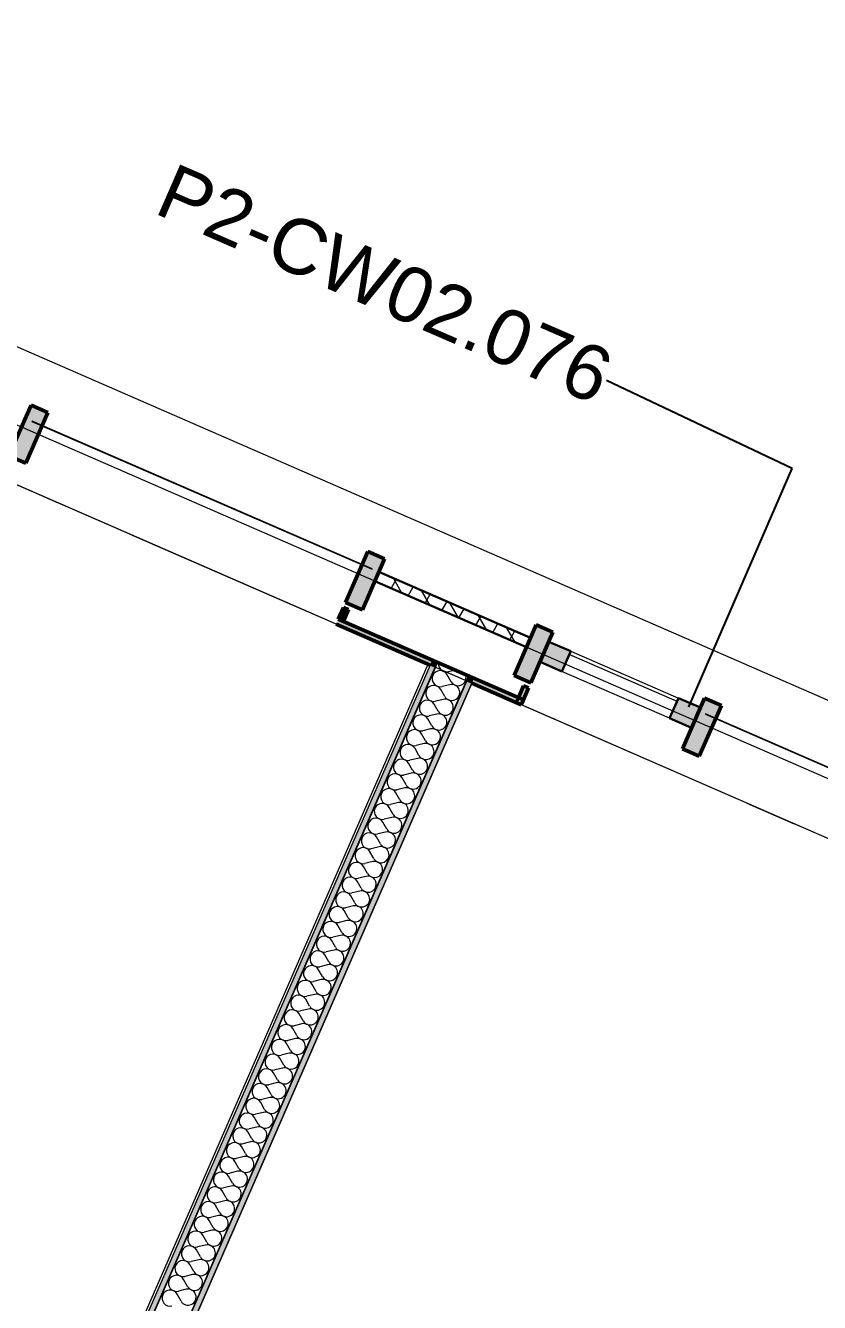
# Model space of a CAD drawing. Header units: millimetres. Extents: x -50172 to 90294, y -80883 to 956680.
# Drawn here: x 5142 to 7304, y -26514 to -23037 of the extents above; entities that cross this region are included whole.
import ezdxf
from ezdxf.enums import TextEntityAlignment as Align

# ---------------------------------------------------------------- set-up
doc = ezdxf.new("R2010")
doc.units = ezdxf.units.MM
doc.header["$MEASUREMENT"] = 0
doc.linetypes.add('Double Dashed', pattern=[1093.611073, 529.166651, -211.666656, 141.111112, -211.666656])
for name, color, linetype, lineweight, true_color in [('A-25-M_Curtain_Wall_Pen_No__46', 7, 'Continuous', 35, 0x444444), ('A-25-M_Wall_Int_Pen_No__107', 7, 'Continuous', 15, 0xa6a6a6), ('A-25-M_Wall_Int_Pen_No__27', 7, 'Continuous', 50, 0x2a2a2a), ('New_A-15-MG_Structural_Grid_Phase_2_Pen_No__222', 7, 'Continuous', 13, 0x65af33), ('New_A-20-M_Roof_Accessory_Pen_No__81', 7, 'Continuous', 20, 0x6a6a6a), ('New_A-25-M_Curtain_Wall_Pen_No__144', 7, 'Continuous', 0, 0xc8c8c8), ('New_A-25-M_Curtain_Wall_Pen_No__165', 7, 'Continuous', 0, 0x006060), ('New_A-25-M_Curtain_Wall_Pen_No__27', 7, 'Continuous', 50, 0x2a2a2a), ('New_A-25-M_Curtain_Wall_Pen_No__43', 7, 'Continuous', 30, 0x444444), ('New_A-25-M_Wall_Int_Pen_No__107', 7, 'Continuous', 15, 0xa6a6a6), ('New_A-35-M_FFE-Zone_Pen_No__74', 7, 'Continuous', 20, 0x606060), ('New_ArchiCAD Windows_Pen_No__103', 7, 'Continuous', 15, 0xa6a6a6), ('New_ArchiCAD Windows_Pen_No__23', 7, 'Continuous', 30, 0x2a2a2a), ('New_ArchiCAD Windows_Pen_No__63', 7, 'Continuous', 20, 0x606060)]:
    doc.layers.add(name, color=color, linetype=linetype, lineweight=lineweight, true_color=true_color)
for name, color, linetype, lineweight in [('A-25-M_Curtain_Wall_Pen_No__85', 8, 'Continuous', 20), ('New_A-20-M_Floor_Slab_Pen_No__89', 8, 'Continuous', 20), ('New_A-20-M_Roof_Accessory_Pen_No__1', 7, 'Continuous', 13), ('New_A-20-M_Roof_Pen_No__93', 8, 'Continuous', 13), ('New_A-25-M_Curtain_Wall_Pen_No__1', 7, 'Continuous', 13), ('New_A-25-M_Wall_Int_Pen_No__1', 7, 'Continuous', 13), ('New_ArchiCAD Doors_Pen_No__87', 8, 'Continuous', 20), ('New_ArchiCAD Windows_Pen_No__83', 8, 'Continuous', 20), ('New_ArchiCAD Zone Stamps_Pen_No__9', 7, 'Continuous', 13)]:
    doc.layers.add(name, color=color, linetype=linetype, lineweight=lineweight)
for name, color, linetype in [('A-25-M_Wall_Int', 7, 'Continuous'), ('New_A-15-MG_Structural_Grid_Phase_2', 7, 'Continuous'), ('New_A-20-M_Floor_Slab', 7, 'Continuous'), ('New_A-20-M_Roof', 7, 'Continuous'), ('New_A-20-M_Roof_Accessory', 7, 'Continuous'), ('New_A-25-M_Curtain_Wall', 7, 'Continuous'), ('New_A-25-M_Wall_Ext', 7, 'Continuous'), ('New_A-25-M_Wall_Int', 7, 'Continuous'), ('New_A-35-M_FFE-Zone', 7, 'Continuous'), ('New_ArchiCAD Doors', 7, 'Continuous')]:
    doc.layers.add(name, color=color, linetype=linetype)
doc.styles.add('GENERATED_STYLE_2', font='')
doc.styles.add('GENERATED_STYLE_3', font='')
doc.styles.add('GENERATED_STYLE_4', font='')
doc.styles.get('GENERATED_STYLE_2').set_extended_font_data('Arial', bold=True)
doc.styles.get('GENERATED_STYLE_3').set_extended_font_data('Arial')
doc.styles.get('GENERATED_STYLE_4').set_extended_font_data('Swis721 BT')
doc.dimstyles.new('GENERATED_STYLE__3', dxfattribs={"dimtxt": 0.18, "dimasz": 273.6, "dimexe": 0.18, "dimexo": 0.0625, "dimgap": 0.09, "dimtad": 0, "dimtih": 1, "dimtoh": 1, "dimdec": 4, "dimzin": 0, "dimdsep": 46, "dimcen": 0.09, "dimadec": 0, "dimazin": 0, "dimtfac": 1, "dimtdec": 4, "dimtmove": 0, "dimatfit": 3, "dimldrblk": 'ARROWHEAD_5', "dimfxl": 1, "dimtolj": 1, "dimtzin": 0, "dimarcsym": 0})

# ---------------------------------------------------------------- blocks, each defined once
blk = doc.blocks.new('Research Area_ member of academic staff_INB 2306_16_1', base_point=(5896.8, -30607.2))
at = {"layer": 'New_A-35-M_FFE-Zone_Pen_No__74', "linetype": 'Continuous'}
for p, q in [((6357.4, -24827.6), (2081.4, -34633.8)), ((10189.3, -26498.4), (6357.4, -24827.6))]:
    blk.add_line(p, q, dxfattribs=at)
at = {"layer": 'New_ArchiCAD Zone Stamps_Pen_No__9'}
for tag, height, style, p in [('zoneNameLine2', 250, 'GENERATED_STYLE_2', (4497, -33436.6)), ('ROOM_NAME', 250, 'GENERATED_STYLE_2', (4064.8, -33248.1)), ('DUMMY_650', 200, 'GENERATED_STYLE_3', (5636.6, -32973.9)), ('measuredAreaCode', 200, 'GENERATED_STYLE_3', (5289.2, -33770.6)), ('ROOM_NUMBER', 200, 'GENERATED_STYLE_3', (4929.1, -33613.6)), ('DUMMY_651', 133.3, 'GENERATED_STYLE_3', (5758.4, -32679.3)), ('DUMMY_649', 200, 'GENERATED_STYLE_3', (5423.2, -33463.2))]:
    blk.add_attdef(tag, text='', height=height, rotation=66.4404, dxfattribs=dict(at, style=style)).set_placement(p, align=Align.TOP_LEFT)
blk = doc.blocks.new('Final Year Project Area_INB 2304_19_1', base_point=(1437.2, -28649))
at = {"layer": 'New_A-35-M_FFE-Zone_Pen_No__74', "linetype": 'Continuous'}
for p, q in [((6238.2, -24775.6), (2406.7, -23104.8)), ((1962.2, -34582), (6238.2, -24775.6))]:
    blk.add_line(p, q, dxfattribs=at)
at = {"layer": 'New_ArchiCAD Zone Stamps_Pen_No__9'}
for tag, height, style, p in [('zoneNameLine2', 250, 'GENERATED_STYLE_2', (642.7, -31588.2)), ('ROOM_NAME', 250, 'GENERATED_STYLE_2', (210.5, -31399.8)), ('DUMMY_650', 200, 'GENERATED_STYLE_3', (1782.3, -31125.5)), ('measuredAreaCode', 200, 'GENERATED_STYLE_3', (1434.9, -31922.2)), ('ROOM_NUMBER', 200, 'GENERATED_STYLE_3', (1074.8, -31765.2)), ('DUMMY_651', 133.3, 'GENERATED_STYLE_3', (1904.1, -30831)), ('DUMMY_649', 200, 'GENERATED_STYLE_3', (1568.9, -31614.8))]:
    blk.add_attdef(tag, text='', height=height, rotation=66.4404, dxfattribs=dict(at, style=style)).set_placement(p, align=Align.TOP_LEFT)
blk = doc.blocks.new('Slab_4_1', base_point=(-34879.7, -33019))
at = {"layer": 'New_A-20-M_Floor_Slab_Pen_No__89', "linetype": 'Continuous', "flags": 128}
blk.add_lwpolyline([(1011.6, -48832.8), (12486.7, -53836.5), (17939.8, -41330.7), (16985.7, -40914.7), (17767.9, -39120.9), (18360.6, -39379.3), (18576.1, -38885), (18937.5, -39042.6), (20222.1, -36096.6), (17371, -34853.4), (19341.1, -30335.3), (10989.4, -26693.5), (10933.1, -26822.8), (1863.4, -22868)], dxfattribs=at)
blk = doc.blocks.new('Slab_14_1', base_point=(10933.1, -26822.8))
at = {"layer": 'New_A-20-M_Floor_Slab_Pen_No__89', "linetype": 'Continuous', "flags": 128}
blk.add_lwpolyline([(10933.1, -26822.8), (1863.4, -22868), (9871.7, -4502.5), (18941.3, -8457.3)], close=True, dxfattribs=at)
blk = doc.blocks.new('Curtain Wall_12_1')
at = {"layer": 'New_A-25-M_Curtain_Wall', "linetype": 'Continuous', "lineweight": 0, "true_color": 0x000000}
h = blk.add_hatch(dxfattribs=at)
h.set_pattern_fill('Batt_Insulation_0001', color=178, style=0, pattern_type=2)
h.set_pattern_definition([(60, (0, 0), (-43.30127, 25), []), (120, (0, 0), (43.30127, 25), [])])
h.paths.add_polyline_path([(6517.3, -24703.7), (6104.6, -24524.2), (6093.4, -24549.8), (6506.1, -24729.3)])
at = {"layer": 'New_A-25-M_Curtain_Wall_Pen_No__144', "linetype": 'Continuous'}
for points in [[(5157.1, -24070.1), (5096.9, -24208.6), (5142.7, -24228.5), (5202.9, -24090)], [(6074.1, -24468.9), (6013.9, -24607.4), (6059.7, -24627.3), (6120, -24488.9)], [(6578.5, -24688.3), (6532.6, -24668.3), (6472.4, -24806.8), (6518.2, -24826.8)], [(6991.1, -24867.8), (6930.9, -25006.2), (6976.7, -25026.2), (7037, -24887.7)]]:
    blk.add_hatch(color=256, dxfattribs=at).paths.add_polyline_path(points)
at = {"layer": 'New_A-25-M_Curtain_Wall_Pen_No__165', "linetype": 'Continuous', "lineweight": 0, "true_color": 0x001818}
for points in [[(5159.7, -24114.3), (6085.9, -24517.1), (6086.3, -24516.2), (5160.1, -24113.4)], [(6993.7, -24912), (7919.9, -25314.8), (7920.3, -25313.9), (6994.1, -24911.1)]]:
    blk.add_hatch(color=168, dxfattribs=at).paths.add_polyline_path(points)
at = {"layer": 'New_ArchiCAD Windows_Pen_No__103', "linetype": 'Continuous'}
for points in [[(6567.1, -24714.4), (6626.7, -24740.3), (6602.8, -24795.4), (6543.2, -24769.4)], [(6955.8, -24948.9), (6896.2, -24923), (6920.1, -24868), (6979.8, -24893.9)]]:
    blk.add_hatch(color=256, dxfattribs=at).paths.add_polyline_path(points)
at = {"layer": 'New_A-25-M_Curtain_Wall_Pen_No__1', "linetype": 'Continuous'}
for p, q in [((5160.1, -24113.4), (5159.7, -24114.3)), ((5159.7, -24114.3), (6085.9, -24517.1)), ((6086.3, -24516.2), (5160.1, -24113.4)), ((6085.9, -24517.1), (6086.3, -24516.2)), ((6994.1, -24911.1), (6993.7, -24912)), ((6993.7, -24912), (7919.9, -25314.8)), ((7920.3, -25313.9), (6994.1, -24911.1))]:
    blk.add_line(p, q, dxfattribs=at)
at = {"layer": 'New_A-25-M_Curtain_Wall_Pen_No__27', "linetype": 'Continuous'}
for p, q in [((5157.1, -24070.1), (5096.9, -24208.6)), ((5142.7, -24228.5), (5202.9, -24090)), ((5202.9, -24090), (5157.1, -24070.1)), ((5096.9, -24208.6), (5142.7, -24228.5)), ((6074.1, -24468.9), (6013.9, -24607.4)), ((6120, -24488.9), (6074.1, -24468.9)), ((6059.7, -24627.3), (6120, -24488.9)), ((6013.9, -24607.4), (6059.7, -24627.3)), ((6532.6, -24668.3), (6472.4, -24806.8)), ((6578.5, -24688.3), (6532.6, -24668.3)), ((6518.2, -24826.8), (6578.5, -24688.3)), ((6472.4, -24806.8), (6518.2, -24826.8)), ((6991.1, -24867.8), (6930.9, -25006.2)), ((6976.7, -25026.2), (7037, -24887.7)), ((7037, -24887.7), (6991.1, -24867.8)), ((6930.9, -25006.2), (6976.7, -25026.2))]:
    blk.add_line(p, q, dxfattribs=at)
at = {"layer": 'New_A-25-M_Curtain_Wall_Pen_No__43', "linetype": 'Continuous'}
for p, q in [((6104.6, -24524.2), (6517.3, -24703.7)), ((6506.1, -24729.3), (6093.4, -24549.8))]:
    blk.add_line(p, q, dxfattribs=at)
at = {"layer": 'New_ArchiCAD Windows_Pen_No__23', "linetype": 'Continuous'}
for p, q in [((6543.2, -24769.4), (6567.1, -24714.4)), ((6567.1, -24714.4), (6626.7, -24740.3)), ((6626.7, -24740.3), (6602.8, -24795.4)), ((6602.8, -24795.4), (6543.2, -24769.4)), ((6896.2, -24923), (6920.1, -24868)), ((6920.1, -24868), (6979.8, -24893.9)), ((6979.8, -24893.9), (6955.8, -24948.9)), ((6955.8, -24948.9), (6896.2, -24923))]:
    blk.add_line(p, q, dxfattribs=at)
at = {"layer": 'New_ArchiCAD Windows_Pen_No__63', "linetype": 'Continuous'}
blk.add_line((6916.2, -24877.1), (6622.7, -24749.5), dxfattribs=at)
at = {"layer": 'New_ArchiCAD Windows_Pen_No__83', "linetype": 'Continuous'}
for p, q in [((6626.7, -24740.3), (6920.1, -24868)), ((6896.2, -24923), (6602.8, -24795.4))]:
    blk.add_line(p, q, dxfattribs=at)
blk = doc.blocks.new('Simple Door Opening_13')
at = {"layer": 'New_ArchiCAD Doors_Pen_No__87', "linetype": 'Continuous'}
for p, q in [((4056, 0), (-4056, 0)), ((-4056, -345), (4056, -345))]:
    blk.add_line(p, q, dxfattribs=at)
blk = doc.blocks.new('Wall_104_1', base_point=(11177.5, -26929.3))
at = {"layer": 'New_ArchiCAD Doors', "color": 251, "linetype": 'Continuous', "lineweight": 20, "true_color": 0x606060, "xscale": -0.9999999999999999, "zscale": 1000, "rotation": 336.4404115840111}
blk.add_blockref('Simple Door Opening_13', (7065.2, -24759.8), dxfattribs=at)
blk = doc.blocks.new('*X506')
at = {"layer": 'New_A-25-M_Wall_Int_Pen_No__107', "linetype": 'Continuous'}
for p, q in [((6301.1, -24823.4), (6290.3, -24804.3)), ((6283.6, -24863.5), (6272.8, -24844.5)), ((6297.6, -24831.4), (6276.3, -24836.4)), ((6266.1, -24903.7), (6255.3, -24884.6)), ((6280.1, -24871.5), (6258.8, -24876.6)), ((6248.6, -24943.8), (6237.8, -24924.8)), ((6262.6, -24911.7), (6241.3, -24916.7)), ((6231.1, -24984), (6220.3, -24964.9)), ((6245.1, -24951.9), (6223.8, -24956.9)), ((6227.6, -24992), (6206.3, -24997.1)), ((6210.1, -25032.2), (6188.8, -25037.2)), ((6213.6, -25024.1), (6202.8, -25005.1)), ((6196.1, -25064.3), (6185.3, -25045.3)), ((6178.6, -25104.5), (6167.8, -25085.4)), ((6192.6, -25072.3), (6171.3, -25077.4)), ((6161.1, -25144.6), (6150.2, -25125.6)), ((6175.1, -25112.5), (6153.7, -25117.5)), ((6143.5, -25184.8), (6132.7, -25165.7)), ((6157.6, -25152.7), (6136.2, -25157.7)), ((6126, -25224.9), (6115.2, -25205.9)), ((6140, -25192.8), (6118.7, -25197.9)), ((6122.5, -25233), (6101.2, -25238)), ((6105, -25273.1), (6083.7, -25278.2)), ((6108.5, -25265.1), (6097.7, -25246)), ((6087.5, -25313.3), (6066.2, -25318.3)), ((6091, -25305.2), (6080.2, -25286.2)), ((6073.5, -25345.4), (6062.7, -25326.4)), ((6056, -25385.6), (6045.2, -25366.5)), ((6070, -25353.4), (6048.7, -25358.5)), ((6038.5, -25425.7), (6027.7, -25406.7)), ((6052.5, -25393.6), (6031.2, -25398.6)), ((6021, -25465.9), (6010.2, -25446.8)), ((6035, -25433.8), (6013.7, -25438.8)), ((6003.5, -25506), (5992.6, -25487)), ((6017.5, -25473.9), (5996.2, -25479)), ((6000, -25514.1), (5978.6, -25519.1)), ((5982.4, -25554.2), (5961.1, -25559.3)), ((5985.9, -25546.2), (5975.1, -25527.1)), ((5968.4, -25586.4), (5957.6, -25567.3)), ((5950.9, -25626.5), (5940.1, -25607.5)), ((5964.9, -25594.4), (5943.6, -25599.4)), ((5933.4, -25666.7), (5922.6, -25647.6)), ((5947.4, -25634.5), (5926.1, -25639.6)), ((5915.9, -25706.8), (5905.1, -25687.8)), ((5929.9, -25674.7), (5908.6, -25679.7)), ((5898.4, -25747), (5887.6, -25727.9)), ((5912.4, -25714.9), (5891.1, -25719.9)), ((5894.9, -25755), (5873.6, -25760.1)), ((5877.4, -25795.2), (5856.1, -25800.2)), ((5880.9, -25787.1), (5870.1, -25768.1)), ((5859.9, -25835.3), (5838.6, -25840.4)), ((5863.4, -25827.3), (5852.6, -25808.2)), ((5845.9, -25867.5), (5835.1, -25848.4)), ((5828.4, -25907.6), (5817.5, -25888.6)), ((5842.4, -25875.5), (5821, -25880.5)), ((5810.8, -25947.8), (5800, -25928.7)), ((5824.8, -25915.6), (5803.5, -25920.7)), ((5793.3, -25987.9), (5782.5, -25968.9)), ((5807.3, -25955.8), (5786, -25960.8)), ((5775.8, -26028.1), (5765, -26009)), ((5789.8, -25996), (5768.5, -26001)), ((5772.3, -26036.1), (5751, -26041.2)), ((5754.8, -26076.3), (5733.5, -26081.3)), ((5758.3, -26068.2), (5747.5, -26049.2)), ((5740.8, -26108.4), (5730, -26089.4)), ((5723.3, -26148.6), (5712.5, -26129.5)), ((5737.3, -26116.4), (5716, -26121.5)), ((5705.8, -26188.7), (5695, -26169.7)), ((5719.8, -26156.6), (5698.5, -26161.6)), ((5688.3, -26228.9), (5677.5, -26209.8)), ((5702.3, -26196.8), (5681, -26201.8)), ((5670.8, -26269), (5659.9, -26250)), ((5684.8, -26236.9), (5663.4, -26242)), ((5667.3, -26277.1), (5645.9, -26282.1)), ((5649.7, -26317.2), (5628.4, -26322.3)), ((5653.2, -26309.2), (5642.4, -26290.1)), ((5635.7, -26349.4), (5624.9, -26330.3)), ((5618.2, -26389.5), (5607.4, -26370.5)), ((5632.2, -26357.4), (5610.9, -26362.4)), ((5600.7, -26429.7), (5589.9, -26410.6)), ((5614.7, -26397.5), (5593.4, -26402.6)), ((5583.2, -26469.8), (5572.4, -26450.8)), ((5597.2, -26437.7), (5575.9, -26442.7)), ((5565.7, -26510), (5554.9, -26490.9)), ((5579.7, -26477.9), (5558.4, -26482.9))]:
    blk.add_line(p, q, dxfattribs=at)
for centre, start, end in [((6288.8, -24775), 228.1003, 264.7806), ((6271.3, -24815.1), 156.4404, 283.3103), ((6271.3, -24815.1), 29.5705, 156.4404), ((6320.2, -24812.5), 209.5705, 339.352), ((6253.8, -24855.3), 156.4404, 283.3103), ((6253.8, -24855.3), 29.5705, 156.4404), ((6302.7, -24852.7), 209.5705, 103.3103), ((6236.3, -24895.4), 156.4404, 283.3103), ((6236.3, -24895.4), 29.5705, 156.4404), ((6285.2, -24892.9), 209.5705, 103.3103), ((6218.7, -24935.6), 156.4404, 283.3103), ((6218.7, -24935.6), 29.5705, 156.4404), ((6267.7, -24933), 209.5705, 103.3103), ((6201.2, -24975.7), 29.5705, 156.4404), ((6250.2, -24973.2), 209.5705, 103.3103), ((6183.7, -25015.9), 29.5705, 156.4404), ((6201.2, -24975.7), 156.4404, 283.3103), ((6232.6, -25013.3), 209.5705, 103.3103), ((6166.2, -25056.1), 29.5705, 156.4404), ((6183.7, -25015.9), 156.4404, 283.3103), ((6215.1, -25053.5), 209.5705, 103.3103), ((6166.2, -25056.1), 156.4404, 283.3103), ((6148.7, -25096.2), 156.4404, 283.3103), ((6148.7, -25096.2), 29.5705, 156.4404), ((6197.6, -25093.7), 209.5705, 103.3103), ((6131.2, -25136.4), 156.4404, 283.3103), ((6131.2, -25136.4), 29.5705, 156.4404), ((6180.1, -25133.8), 209.5705, 103.3103), ((6113.7, -25176.5), 156.4404, 283.3103), ((6113.7, -25176.5), 29.5705, 156.4404), ((6162.6, -25174), 209.5705, 103.3103), ((6096.2, -25216.7), 156.4404, 283.3103), ((6096.2, -25216.7), 29.5705, 156.4404), ((6145.1, -25214.1), 209.5705, 103.3103), ((6078.7, -25256.9), 29.5705, 156.4404), ((6127.6, -25254.3), 209.5705, 103.3103), ((6061.2, -25297), 29.5705, 156.4404), ((6078.7, -25256.9), 156.4404, 283.3103), ((6110.1, -25294.4), 209.5705, 103.3103), ((6061.2, -25297), 156.4404, 283.3103), ((6092.6, -25334.6), 209.5705, 103.3103), ((6043.6, -25337.2), 156.4404, 283.3103), ((6043.6, -25337.2), 29.5705, 156.4404), ((6026.1, -25377.3), 156.4404, 283.3103), ((6026.1, -25377.3), 29.5705, 156.4404), ((6075, -25374.8), 209.5705, 103.3103), ((6008.6, -25417.5), 156.4404, 283.3103), ((6008.6, -25417.5), 29.5705, 156.4404), ((6057.5, -25414.9), 209.5705, 103.3103), ((5991.1, -25457.6), 156.4404, 283.3103), ((5991.1, -25457.6), 29.5705, 156.4404), ((6040, -25455.1), 209.5705, 103.3103), ((5973.6, -25497.8), 29.5705, 156.4404), ((6022.5, -25495.2), 209.5705, 103.3103), ((5956.1, -25538), 29.5705, 156.4404), ((5973.6, -25497.8), 156.4404, 283.3103), ((6005, -25535.4), 209.5705, 103.3103), ((5938.6, -25578.1), 29.5705, 156.4404), ((5956.1, -25538), 156.4404, 283.3103), ((5987.5, -25575.5), 209.5705, 103.3103), ((5938.6, -25578.1), 156.4404, 283.3103), ((5921.1, -25618.3), 156.4404, 283.3103), ((5921.1, -25618.3), 29.5705, 156.4404), ((5970, -25615.7), 209.5705, 103.3103), ((5903.6, -25658.4), 156.4404, 283.3103), ((5903.6, -25658.4), 29.5705, 156.4404), ((5952.5, -25655.9), 209.5705, 103.3103), ((5886, -25698.6), 156.4404, 283.3103), ((5886, -25698.6), 29.5705, 156.4404), ((5935, -25696), 209.5705, 103.3103), ((5868.5, -25738.7), 156.4404, 283.3103), ((5868.5, -25738.7), 29.5705, 156.4404), ((5917.4, -25736.2), 209.5705, 103.3103), ((5851, -25778.9), 29.5705, 156.4404), ((5899.9, -25776.3), 209.5705, 103.3103), ((5833.5, -25819.1), 29.5705, 156.4404), ((5851, -25778.9), 156.4404, 283.3103), ((5882.4, -25816.5), 209.5705, 103.3103), ((5833.5, -25819.1), 156.4404, 283.3103), ((5864.9, -25856.6), 209.5705, 103.3103), ((5816, -25859.2), 156.4404, 283.3103), ((5816, -25859.2), 29.5705, 156.4404), ((5798.5, -25899.4), 156.4404, 283.3103), ((5798.5, -25899.4), 29.5705, 156.4404), ((5847.4, -25896.8), 209.5705, 103.3103), ((5781, -25939.5), 156.4404, 283.3103), ((5781, -25939.5), 29.5705, 156.4404), ((5829.9, -25937), 209.5705, 103.3103), ((5763.5, -25979.7), 156.4404, 283.3103), ((5763.5, -25979.7), 29.5705, 156.4404), ((5812.4, -25977.1), 209.5705, 103.3103), ((5746, -26019.8), 29.5705, 156.4404), ((5794.9, -26017.3), 209.5705, 103.3103), ((5728.4, -26060), 29.5705, 156.4404), ((5746, -26019.8), 156.4404, 283.3103), ((5777.4, -26057.4), 209.5705, 103.3103), ((5710.9, -26100.2), 29.5705, 156.4404), ((5728.4, -26060), 156.4404, 283.3103), ((5759.8, -26097.6), 209.5705, 103.3103), ((5710.9, -26100.2), 156.4404, 283.3103), ((5693.4, -26140.3), 156.4404, 283.3103), ((5693.4, -26140.3), 29.5705, 156.4404), ((5742.3, -26137.8), 209.5705, 103.3103), ((5675.9, -26180.5), 156.4404, 283.3103), ((5675.9, -26180.5), 29.5705, 156.4404), ((5724.8, -26177.9), 209.5705, 103.3103), ((5658.4, -26220.6), 156.4404, 283.3103), ((5658.4, -26220.6), 29.5705, 156.4404), ((5707.3, -26218.1), 209.5705, 103.3103), ((5640.9, -26260.8), 156.4404, 283.3103), ((5640.9, -26260.8), 29.5705, 156.4404), ((5689.8, -26258.2), 209.5705, 103.3103), ((5623.4, -26301), 29.5705, 156.4404), ((5672.3, -26298.4), 209.5705, 103.3103), ((5605.9, -26341.1), 29.5705, 156.4404), ((5623.4, -26301), 156.4404, 283.3103), ((5654.8, -26338.5), 209.5705, 103.3103), ((5605.9, -26341.1), 156.4404, 283.3103), ((5637.3, -26378.7), 209.5705, 103.3103), ((5588.4, -26381.3), 156.4404, 283.3103), ((5588.4, -26381.3), 29.5705, 156.4404), ((5570.9, -26421.4), 156.4404, 283.3103), ((5570.9, -26421.4), 29.5705, 156.4404), ((5619.8, -26418.9), 209.5705, 103.3103), ((5553.3, -26461.6), 156.4404, 283.3103), ((5553.3, -26461.6), 29.5705, 156.4404), ((5602.3, -26459), 209.5705, 103.3103), ((5535.8, -26501.7), 156.4404, 283.3103), ((5535.8, -26501.7), 29.5705, 156.4404), ((5584.7, -26499.2), 209.5705, 103.3103)]:
    blk.add_arc(centre, 21.9, start, end, dxfattribs=at)
blk = doc.blocks.new('Wall_135_1', base_point=(2081.4, -34633.8))
at = {"layer": 'New_A-25-M_Wall_Int_Pen_No__107', "linetype": 'Continuous'}
for points in [[(1981.5, -34590.3), (6257.5, -24784), (6243.7, -24778), (1967.7, -34584.3)], [(2081.4, -34633.8), (6357.4, -24827.6), (6343.6, -24821.6), (2067.6, -34627.8)]]:
    blk.add_hatch(color=256, dxfattribs=at).paths.add_polyline_path(points)
at = {"layer": 'New_A-25-M_Wall_Int_Pen_No__107', "linetype": 'Continuous', "lineweight": 0, "true_color": 0x535353}
for points in [[(1982.4, -34590.7), (6258.4, -24784.4), (6257.5, -24784), (1981.5, -34590.3)], [(2067.6, -34627.8), (6343.6, -24821.6), (6342.7, -24821.2), (2066.7, -34627.4)]]:
    blk.add_hatch(color=251, dxfattribs=at).paths.add_polyline_path(points)
at = {"layer": 'New_A-25-M_Wall_Int_Pen_No__1', "linetype": 'Continuous'}
for p, q in [((1981.5, -34590.3), (6257.5, -24784)), ((1982.4, -34590.7), (6258.4, -24784.4)), ((2066.7, -34627.4), (6342.7, -24821.2)), ((2067.6, -34627.8), (6343.6, -24821.6))]:
    blk.add_line(p, q, dxfattribs=at)
at = {"layer": 'New_A-25-M_Wall_Int_Pen_No__1', "linetype": 'Continuous', "flags": 128}
for points in [[(6243.7, -24778), (1967.7, -34584.3)], [(2081.4, -34633.8), (6357.4, -24827.6)]]:
    blk.add_lwpolyline(points, dxfattribs=at)
at = {"layer": 'New_A-25-M_Wall_Int', "color": 250, "lineweight": 50, "true_color": 0x2a2a2a}
blk.add_blockref('*X506', (0, 0), dxfattribs=at)
blk = doc.blocks.new('Wall_330_1', base_point=(6512.1, -24840.3))
at = {"layer": 'A-25-M_Wall_Int_Pen_No__107', "linetype": 'Continuous'}
blk.add_hatch(color=256, dxfattribs=at).paths.add_polyline_path([(6498.4, -24834.3), (6478.3, -24880.3), (6492, -24886.3), (6512.1, -24840.3)])
at = {"layer": 'A-25-M_Wall_Int_Pen_No__27', "linetype": 'Continuous', "flags": 128}
for points in [[(6498.4, -24834.3), (6483.3, -24868.8)], [(6497, -24874.8), (6512.1, -24840.3)], [(6512.1, -24840.3), (6498.4, -24834.3)], [(6478.3, -24880.3), (6483.3, -24868.8)], [(6492, -24886.3), (6497, -24874.8)]]:
    blk.add_lwpolyline(points, dxfattribs=at)
blk = doc.blocks.new('*X828')
at = {"layer": 'New_A-25-M_Wall_Int_Pen_No__107', "linetype": 'Continuous'}
for p, q in [((6267.1, -24771.8), (6267.1, -24772)), ((6267.1, -24772), (6267.1, -24778.1)), ((6267.1, -24778.1), (6268.8, -24783.9)), ((6268.8, -24783.9), (6272, -24789)), ((6272, -24789), (6274.8, -24791.5)), ((6312.9, -24791.8), (6293.8, -24796.3)), ((6286.3, -24796.6), (6287.8, -24796.8)), ((6287.8, -24796.8), (6293.8, -24796.3)), ((6341.9, -24809.4), (6339.1, -24803.2)), ((6340.4, -24820.2), (6341.9, -24809.4))]:
    blk.add_line(p, q, dxfattribs=at)
blk = doc.blocks.new('Wall_331_1', base_point=(6492, -24886.3))
at = {"layer": 'A-25-M_Wall_Int_Pen_No__107', "linetype": 'Continuous'}
for points in [[(6249.7, -24764.2), (5993.9, -24652.7), (5987.9, -24666.4), (6243.7, -24778)], [(6263.5, -24770.2), (6249.7, -24764.2), (6243.7, -24778), (6257.5, -24784)], [(6363.4, -24813.8), (6349.6, -24807.8), (6343.6, -24821.6), (6357.4, -24827.6)], [(6357.4, -24827.6), (6492, -24886.3), (6498, -24872.5), (6363.4, -24813.8)]]:
    blk.add_hatch(color=256, dxfattribs=at).paths.add_polyline_path(points)
at = {"layer": 'New_A-25-M_Wall_Int_Pen_No__107', "linetype": 'Continuous', "lineweight": 0, "true_color": 0x535353}
for points in [[(6264.4, -24770.6), (6263.5, -24770.2), (6257.5, -24784), (6258.4, -24784.4)], [(6349.6, -24807.8), (6348.7, -24807.4), (6342.7, -24821.2), (6343.6, -24821.6)]]:
    blk.add_hatch(color=251, dxfattribs=at).paths.add_polyline_path(points)
at = {"layer": 'A-25-M_Wall_Int_Pen_No__27', "linetype": 'Continuous', "flags": 128}
for points in [[(6498, -24872.5), (5993.9, -24652.7)], [(5987.9, -24666.4), (6243.7, -24778)], [(6357.4, -24827.6), (6492, -24886.3)]]:
    blk.add_lwpolyline(points, dxfattribs=at)
at = {"layer": 'New_A-25-M_Wall_Int_Pen_No__1', "linetype": 'Continuous'}
for p, q in [((6263.5, -24770.2), (6257.5, -24784)), ((6258.4, -24784.4), (6264.4, -24770.6)), ((6342.7, -24821.2), (6348.7, -24807.4)), ((6343.6, -24821.6), (6349.6, -24807.8))]:
    blk.add_line(p, q, dxfattribs=at)
at = {"layer": 'A-25-M_Wall_Int', "color": 250, "lineweight": 50, "true_color": 0x2a2a2a}
blk.add_blockref('*X828', (0, 0), dxfattribs=at)
blk = doc.blocks.new('Wall_332_1', base_point=(5993.9, -24652.7))
at = {"layer": 'A-25-M_Wall_Int_Pen_No__107', "linetype": 'Continuous'}
blk.add_hatch(color=256, dxfattribs=at).paths.add_polyline_path([(6007.6, -24658.7), (6021.5, -24626.9), (6007.7, -24620.9), (5993.9, -24652.7)])
at = {"layer": 'A-25-M_Wall_Int_Pen_No__27', "linetype": 'Continuous', "flags": 128}
for points in [[(6007.7, -24620.9), (5993.9, -24652.7)], [(5993.9, -24652.7), (6007.6, -24658.7)], [(6007.6, -24658.7), (6021.5, -24626.9)], [(6021.5, -24626.9), (6007.7, -24620.9)]]:
    blk.add_lwpolyline(points, dxfattribs=at)
blk = doc.blocks.new('Morph_2_1')
at = {"layer": 'New_A-20-M_Roof_Pen_No__93', "linetype": 'Continuous', "flags": 128}
blk.add_lwpolyline([(10855.5, -26625.3), (2064.5, -22792)], dxfattribs=at)
blk = doc.blocks.new('Polyline_2_1', base_point=(9745.6, -22829.9))
at = {"layer": 'New_A-20-M_Roof_Accessory_Pen_No__1', "linetype": 'Continuous'}
for q in [(9487.1, -22171.7), (9087.4, -23088.3)]:
    blk.add_line((9745.6, -22829.9), q, dxfattribs=at)
at = {"layer": 'New_A-20-M_Roof_Accessory_Pen_No__81', "linetype": 'Continuous', "flags": 128}
blk.add_lwpolyline([(9745.6, -22829.9), (6434.3, -21386)], dxfattribs=at)
blk = doc.blocks.new('ARROWHEAD_5')
at = {"color": 0, "linetype": 'Continuous', "lineweight": 0}
blk.add_line((0, 0), (-1, 0), dxfattribs=at)
blk.add_solid([(-1, 0.2679), (0, 0), (-1, -0.2679), (-1, 0.2679)], dxfattribs=at)
blk = doc.blocks.new('Standard grid marker_39')
at = {"layer": 'New_A-15-MG_Structural_Grid_Phase_2_Pen_No__222', "linetype": 'Double Dashed'}
blk.add_line((1000, 0), (47486.2, 0), dxfattribs=at)
at = {"layer": 'New_A-15-MG_Structural_Grid_Phase_2_Pen_No__222', "style": 'GENERATED_STYLE_4'}
for tag, p in [('AC_MarkerText_1_0', (-500, 43.3)), ('AC_MarkerText_1_1', (48986.2, 43.3))]:
    blk.add_attdef(tag, text='', height=350, rotation=180, dxfattribs=at).set_placement(p, align=Align.MIDDLE_CENTER)

msp = doc.modelspace()

# ---------------------------------------------------------------- block references
at = {"layer": 'A-25-M_Wall_Int', "color": 250, "lineweight": 50, "true_color": 0x2a2a2a}
for name, p in [('Wall_331_1', (6492, -24886.3)), ('Wall_332_1', (5993.9, -24652.7)), ('Wall_330_1', (6512.1, -24840.3))]:
    msp.add_blockref(name, p, dxfattribs=at)
at = {"layer": 'New_A-15-MG_Structural_Grid_Phase_2', "color": 8, "linetype": 'Continuous', "lineweight": 15, "zscale": 1000, "rotation": 156.4404115839929}
msp.add_blockref('Standard grid marker_39', (26876.4, -33774.9), dxfattribs=at)
at = {"layer": 'New_A-20-M_Floor_Slab', "color": 8, "linetype": 'Continuous', "lineweight": 20}
for name, p in [('Slab_4_1', (-34879.7, -33019)), ('Slab_14_1', (10933.1, -26822.8))]:
    msp.add_blockref(name, p, dxfattribs=at)
at = {"layer": 'New_A-20-M_Roof', "linetype": 'Continuous', "lineweight": 0}
msp.add_blockref('Morph_2_1', (0, 0), dxfattribs=at)
at = {"layer": 'New_A-20-M_Roof_Accessory', "color": 251, "linetype": 'Continuous', "lineweight": 20, "true_color": 0x6a6a6a}
msp.add_blockref('Polyline_2_1', (9745.6, -22829.9), dxfattribs=at)
at = {"layer": 'New_A-25-M_Curtain_Wall', "linetype": 'Continuous', "lineweight": 0}
msp.add_blockref('Curtain Wall_12_1', (0, 0), dxfattribs=at)
at = {"layer": 'New_A-25-M_Wall_Ext', "color": 250, "lineweight": 50, "true_color": 0x2a2a2a}
msp.add_blockref('Wall_104_1', (11177.5, -26929.3), dxfattribs=at)
at = {"layer": 'New_A-25-M_Wall_Int', "color": 250, "lineweight": 50, "true_color": 0x2a2a2a}
msp.add_blockref('Wall_135_1', (2081.4, -34633.8), dxfattribs=at)
at = {"layer": 'New_A-35-M_FFE-Zone', "linetype": 'Continuous'}
for name, p in [('Final Year Project Area_INB 2304_19_1', (1437.2, -28649)), ('Research Area_ member of academic staff_INB 2306_16_1', (5896.8, -30607.2))]:
    msp.add_blockref(name, p, dxfattribs=at)

# ---------------------------------------------------------------- texts
at = {"layer": 'A-25-M_Curtain_Wall_Pen_No__46', "linetype": 'Continuous', "insert": (6724, -24002.7), "char_height": 150, "attachment_point": 6, "rotation": 336.4942, "style": 'GENERATED_STYLE_4'}
msp.add_mtext('\\A1;{\\fSwis721 BT|b0|i0|c0|p34;P2-CW02.076}', dxfattribs=at)

# ---------------------------------------------------------------- leaders
at = {"layer": 'A-25-M_Curtain_Wall_Pen_No__85', "linetype": 'Continuous', "annotation_type": 0, "has_hookline": 1, "hookline_direction": 1, "text_width": 1535.7, "horizontal_direction": (0.917019, -0.398843, 0)}
msp.add_leader([(6948.1, -24891.6), (7230.1, -24243.1), (6724.1, -24002.7)], dimstyle='GENERATED_STYLE__3', dxfattribs=at)

doc.saveas('drawing.dxf')
